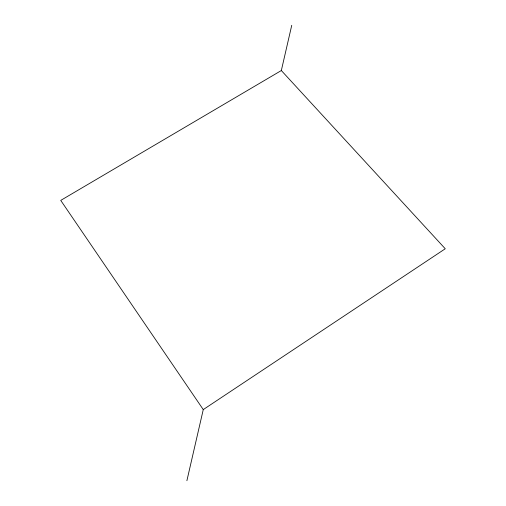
<?xml version="1.0" encoding="UTF-8"?>
<svg xmlns="http://www.w3.org/2000/svg" width="506" height="506" viewBox="0 0 506 506"><rect width="100%" height="100%" fill="white"/><g stroke="black" fill="none" stroke-linecap="round" stroke-linejoin="round"><path stroke-width="0.76" d="M186.891 480.7L203.267 409.588L445.261 248.762L281.33 70.536L291.747 25.3M281.33 70.536L60.739 200.395L203.267 409.588"/></g></svg>
